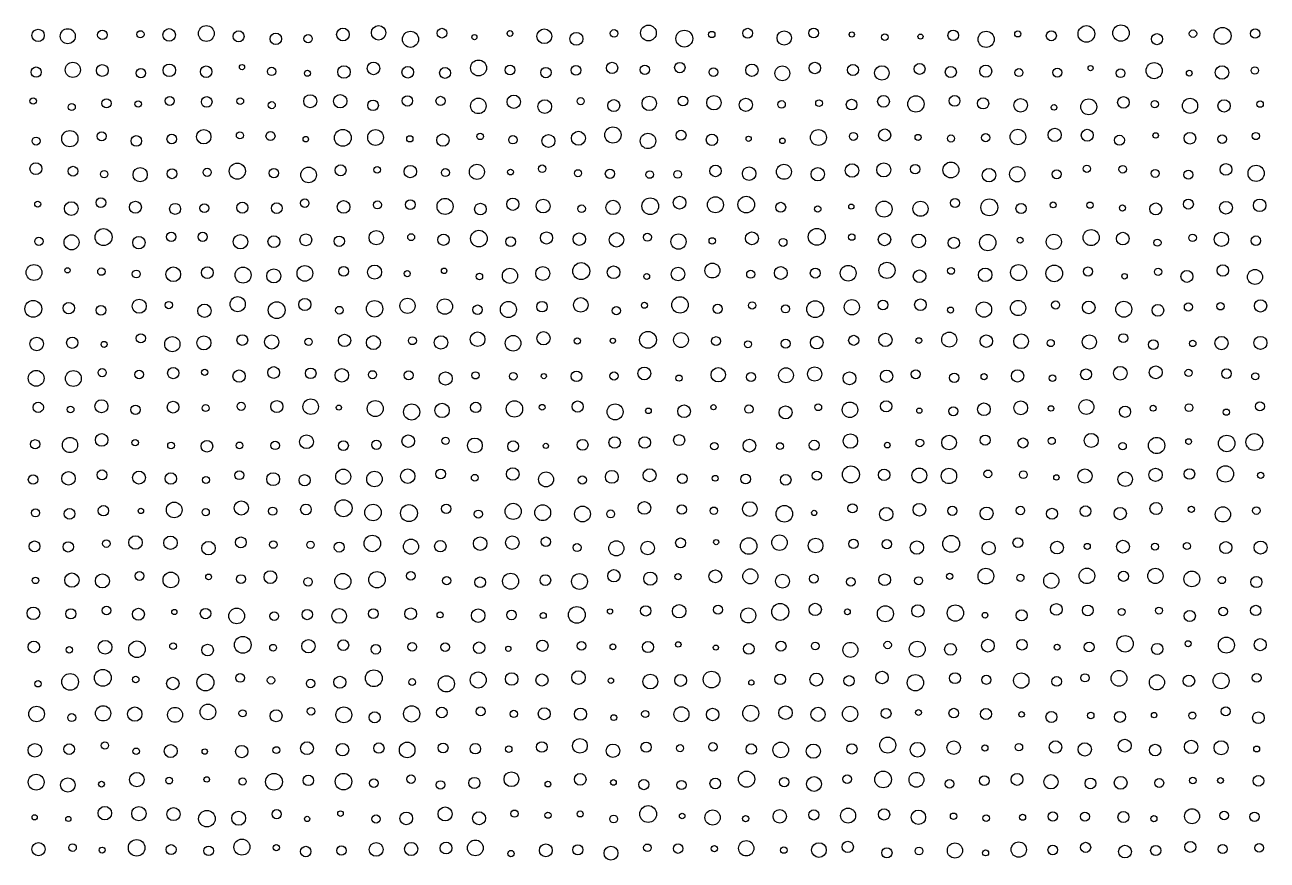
# Model space of a CAD drawing. Extents: x -295 to 305, y -195 to 205.
# Drawn here: x 231.3 to 304.6, y 105.4 to 154.7 of the extents above; entities that cross this region are included whole.
import ezdxf

# ---------------------------------------------------------------- set-up
doc = ezdxf.new("R2010")
doc.units = 0

msp = doc.modelspace()

# ---------------------------------------------------------------- linework, layer by layer
at = {"layer": 'VIA'}
for centre, radius in [((242.0191, 154.1574), 0.4677), ((252.1762, 154.1967), 0.4263), ((268.0815, 154.1891), 0.4651), ((293.9002, 154.1299), 0.4933), ((295.9398, 154.183), 0.4835), ((232.1033, 154.047), 0.3629), ((233.8524, 153.9976), 0.4413), ((235.8924, 154.0745), 0.281), ((238.1354, 154.1096), 0.2121), ((239.832, 154.0717), 0.3699), ((243.9221, 153.9863), 0.3235), ((246.1182, 153.8389), 0.3404), ((248.0182, 153.851), 0.2468), ((250.0731, 154.0978), 0.3741), ((254.0556, 153.8143), 0.4753), ((255.9122, 154.1763), 0.2871), ((257.8231, 153.9435), 0.1527), ((259.9203, 154.1567), 0.168), ((261.9432, 153.9944), 0.4355), ((263.8341, 153.8421), 0.3823), ((266.0542, 154.1625), 0.2232), ((270.1985, 153.8533), 0.4979), ((271.8186, 154.0971), 0.1859), ((273.9335, 154.1711), 0.2921), ((276.0864, 153.8939), 0.4218), ((277.8249, 154.1842), 0.2857), ((280.0688, 154.0981), 0.1547), ((282.0141, 153.9446), 0.1933), ((284.1206, 153.9716), 0.1508), ((286.0506, 154.0463), 0.3105), ((287.9905, 153.814), 0.4771), ((289.8587, 154.1328), 0.1809), ((291.8345, 154.025), 0.2971), ((298.0629, 153.824), 0.3266), ((300.186, 154.1454), 0.2204), ((301.9304, 154.0166), 0.4974), ((303.8499, 154.1509), 0.275), ((234.1515, 152.0113), 0.4461), ((239.8376, 151.9844), 0.3719), ((251.876, 152.0987), 0.3712), ((258.0687, 152.1254), 0.4677), ((265.9437, 152.129), 0.33), ((269.9332, 152.1486), 0.3069), ((274.1837, 151.9877), 0.3651), ((277.8929, 152.1229), 0.3375), ((280.1383, 152.0076), 0.3265), ((284.0699, 152.0653), 0.321), ((297.8957, 151.9662), 0.4756), ((231.9906, 151.8819), 0.3009), ((235.8868, 151.9738), 0.3484), ((238.1631, 151.8166), 0.2738), ((242.0089, 151.9055), 0.3412), ((244.1228, 152.1723), 0.1547), ((245.8708, 151.9216), 0.2494), ((247.9793, 151.8088), 0.1756), ((250.1311, 151.8895), 0.3686), ((253.8972, 151.8725), 0.3435), ((256.0951, 151.8313), 0.3224), ((259.9262, 152.0017), 0.2871), ((262.0408, 151.8501), 0.3059), ((263.8117, 151.9853), 0.2923), ((267.871, 152.0219), 0.276), ((271.9113, 151.8806), 0.2552), ((275.9755, 151.8069), 0.437), ((281.8454, 151.8286), 0.4262), ((285.9072, 151.8841), 0.3272), ((287.9697, 151.9363), 0.3542), ((289.9264, 151.8501), 0.2344), ((292.1844, 151.8528), 0.2672), ((294.1471, 152.1152), 0.1507), ((295.9178, 151.8097), 0.2577), ((299.965, 151.8149), 0.1694), ((301.8971, 151.8587), 0.3994), ((303.8338, 151.9755), 0.2155), ((231.8123, 150.1763), 0.1893), ((236.1344, 150.0352), 0.2694), ((237.9994, 149.9975), 0.1896), ((239.8625, 150.1809), 0.2612), ((242.0407, 150.1214), 0.3137), ((244.0174, 150.1682), 0.2003), ((245.8791, 149.9311), 0.2074), ((248.1473, 150.1645), 0.3842), ((249.9136, 150.1635), 0.396), ((251.8483, 149.9196), 0.3119), ((253.8763, 150.1814), 0.3066), ((255.8273, 150.182), 0.2694), ((258.0555, 149.887), 0.4563), ((260.1451, 150.1276), 0.3942), ((261.9691, 149.8472), 0.4051), ((264.0897, 150.1673), 0.2101), ((266.0376, 149.9034), 0.3554), ((268.1351, 150.0323), 0.426), ((270.1202, 150.1806), 0.2862), ((271.9438, 150.0768), 0.427), ((273.8286, 149.9521), 0.3874), ((275.9309, 149.9754), 0.221), ((278.139, 150.0501), 0.1974), ((280.0614, 149.9615), 0.3145), ((281.9424, 150.1557), 0.3474), ((283.8488, 150.0002), 0.4806), ((286.1314, 150.1824), 0.3171), ((287.8111, 150.0376), 0.3322), ((290.0227, 149.9226), 0.3993), ((294.0401, 149.8345), 0.4672), ((296.0873, 150.0941), 0.3428), ((297.9338, 149.9897), 0.2091), ((300.0106, 149.8909), 0.4476), ((302.017, 149.8866), 0.3658), ((304.1434, 149.9912), 0.1861), ((234.0852, 149.819), 0.2094), ((291.995, 149.8021), 0.1659), ((231.9837, 147.814), 0.2364), ((233.9733, 147.9546), 0.4802), ((235.8458, 148.0944), 0.2659), ((237.8914, 147.8209), 0.3119), ((239.9821, 147.9331), 0.2833), ((241.868, 148.069), 0.4236), ((243.9982, 148.1477), 0.2062), ((245.8031, 148.107), 0.2656), ((247.8836, 147.9255), 0.1623), ((250.0672, 148.0074), 0.4976), ((251.9957, 148.0249), 0.464), ((254.0166, 147.9464), 0.1854), ((255.9694, 147.8747), 0.3632), ((258.1673, 148.091), 0.1932), ((260.0914, 147.8881), 0.2443), ((262.1886, 147.8181), 0.3807), ((263.9534, 147.9791), 0.4108), ((265.9879, 148.1731), 0.4797), ((268.0569, 147.8228), 0.4548), ((270.0044, 148.1562), 0.2953), ((271.8232, 147.8848), 0.3326), ((273.9901, 147.9462), 0.1531), ((275.9813, 147.8285), 0.1614), ((278.1054, 148.0236), 0.4696), ((280.1681, 148.0909), 0.2357), ((282.0112, 148.1693), 0.3576), ((283.9803, 148.0303), 0.1801), ((285.9191, 147.9702), 0.2128), ((287.9637, 148.0125), 0.2425), ((289.8649, 148.0555), 0.4587), ((292.0332, 148.1767), 0.3898), ((293.9534, 148.155), 0.3562), ((295.8486, 147.861), 0.2947), ((297.985, 148.1435), 0.1592), ((300.0047, 147.9796), 0.3436), ((301.9056, 147.9303), 0.2562), ((303.8924, 148.1099), 0.2122), ((231.9693, 146.1862), 0.3522), ((243.8467, 146.0422), 0.4748), ((280.0843, 146.0795), 0.3979), ((281.9524, 146.1157), 0.4144), ((285.9144, 146.1103), 0.4673), ((302.128, 146.1399), 0.3454), ((234.1606, 146.0372), 0.2892), ((235.9947, 145.8625), 0.2164), ((238.1184, 145.832), 0.4209), ((239.997, 145.889), 0.293), ((242.0673, 145.9738), 0.241), ((246.003, 145.9248), 0.2707), ((248.0473, 145.8162), 0.4597), ((249.9332, 146.0899), 0.3235), ((252.0943, 146.1172), 0.1945), ((254.0447, 146.0132), 0.3652), ((256.1108, 145.9546), 0.2353), ((257.9702, 145.9997), 0.4438), ((259.9521, 145.9869), 0.1706), ((261.8176, 146.1855), 0.2216), ((263.929, 145.9157), 0.211), ((265.8124, 145.8856), 0.2714), ((268.1586, 145.8399), 0.2216), ((269.8035, 145.8511), 0.2266), ((272.04, 146.0541), 0.3397), ((274.0191, 145.8921), 0.4005), ((276.0699, 146.0007), 0.442), ((278.0643, 145.8604), 0.395), ((283.8075, 146.1558), 0.2818), ((288.1607, 145.804), 0.3959), ((289.8218, 145.8585), 0.4526), ((292.1493, 145.8574), 0.2628), ((293.9257, 146.1804), 0.2126), ((296.0423, 146.1492), 0.2242), ((297.9545, 145.9067), 0.2345), ((299.9175, 145.8297), 0.2634), ((303.9071, 145.9123), 0.4789), ((235.8037, 144.1876), 0.2867), ((247.8213, 144.153), 0.2499), ((250.1098, 143.9285), 0.3712), ((252.1081, 144.0497), 0.239), ((254.0421, 144.0685), 0.2851), ((256.0949, 143.9603), 0.4759), ((260.0904, 144.0876), 0.3601), ((261.8766, 143.978), 0.4047), ((265.9942, 143.8983), 0.4213), ((268.1936, 143.9721), 0.4913), ((269.918, 144.1846), 0.3766), ((272.0343, 144.0589), 0.4716), ((273.8499, 144.0684), 0.4903), ((281.9749, 143.8048), 0.4725), ((286.1556, 144.1623), 0.2643), ((288.1775, 143.9059), 0.4994), ((299.9142, 144.0964), 0.2925), ((304.1184, 144.0208), 0.3673), ((232.081, 144.0939), 0.1769), ((234.0613, 143.8331), 0.4054), ((237.84, 143.9142), 0.353), ((240.1815, 143.8154), 0.324), ((241.9032, 143.8534), 0.2578), ((244.1443, 143.8883), 0.3308), ((246.1708, 143.8559), 0.3166), ((258.1764, 143.804), 0.3439), ((264.1399, 143.823), 0.2246), ((275.8798, 143.9072), 0.2945), ((278.0652, 143.8032), 0.1859), ((280.043, 143.948), 0.1506), ((284.1212, 143.8232), 0.4433), ((290.0494, 143.8381), 0.2994), ((291.9413, 144.0485), 0.1734), ((294.1124, 144.0355), 0.1828), ((296.0281, 143.8686), 0.1792), ((297.9879, 143.8116), 0.3527), ((302.1287, 143.8819), 0.3782), ((232.1483, 141.9007), 0.2441), ((234.0767, 141.8435), 0.4435), ((235.9634, 142.1517), 0.4995), ((238.0441, 141.8237), 0.3658), ((239.9512, 142.1677), 0.2722), ((241.8045, 142.1657), 0.2711), ((244.0341, 141.878), 0.4281), ((246.0043, 141.8826), 0.3515), ((247.8856, 141.9898), 0.351), ((249.8581, 141.9064), 0.3048), ((252.0378, 142.1185), 0.4249), ((254.095, 142.1474), 0.2052), ((256.004, 141.9956), 0.3339), ((258.0888, 142.0635), 0.4901), ((259.9616, 141.8856), 0.2886), ((262.0783, 142.1021), 0.3585), ((264.0055, 142.0258), 0.3687), ((266.1986, 141.9897), 0.4247), ((268.0236, 142.1454), 0.2339), ((269.855, 141.8856), 0.4502), ((271.8459, 141.9272), 0.1904), ((274.1827, 142.0776), 0.3797), ((278.0075, 142.1652), 0.4986), ((280.0704, 142.1495), 0.1883), ((281.9997, 142.0121), 0.3709), ((284.0174, 141.9258), 0.4059), ((286.0847, 141.8088), 0.3327), ((288.0887, 141.8293), 0.4818), ((289.9932, 141.9669), 0.1725), ((291.9802, 141.8704), 0.449), ((294.1816, 142.1232), 0.4761), ((296.0468, 142.0615), 0.3713), ((300.1646, 142.1087), 0.2234), ((301.8635, 142.019), 0.4231), ((303.8946, 141.9402), 0.2793), ((276.0165, 141.8374), 0.2342), ((298.0921, 141.8213), 0.2084), ((264.1202, 140.1452), 0.4998), ((271.8545, 140.1792), 0.4388), ((282.1449, 140.1903), 0.4752), ((231.8604, 140.0605), 0.4673), ((233.836, 140.1928), 0.1536), ((235.8344, 140.1158), 0.2185), ((237.8868, 139.9764), 0.2319), ((240.0714, 139.9584), 0.4335), ((242.0793, 140.0569), 0.3441), ((244.185, 139.9145), 0.4712), ((245.9934, 139.8612), 0.4131), ((247.8281, 140.0127), 0.4625), ((250.1151, 140.1313), 0.281), ((251.939, 140.086), 0.4173), ((253.862, 139.9964), 0.1783), ((256.0356, 140.1617), 0.161), ((258.1168, 139.8323), 0.1934), ((259.9184, 139.8684), 0.4461), ((261.8526, 140.0066), 0.4122), ((266.0282, 140.0811), 0.3744), ((267.9807, 139.8309), 0.1719), ((269.8312, 139.9735), 0.3992), ((274.1114, 139.96), 0.2374), ((275.8851, 140.033), 0.3763), ((277.9181, 140.0272), 0.2932), ((279.8592, 140.0228), 0.4639), ((284.0637, 139.8472), 0.3735), ((285.9245, 140.1589), 0.2016), ((287.9367, 139.926), 0.3989), ((289.9037, 140.0621), 0.4727), ((292.008, 140.0126), 0.4909), ((294.0001, 140.1227), 0.2668), ((296.1507, 139.8437), 0.1628), ((298.1283, 140.1053), 0.2139), ((299.8263, 139.8312), 0.3493), ((301.9434, 140.183), 0.3381), ((303.8383, 139.8018), 0.444), ((231.8179, 137.9216), 0.4967), ((238.0656, 138.0735), 0.4118), ((243.8689, 138.1952), 0.448), ((247.8292, 138.1759), 0.3552), ((253.8792, 138.0982), 0.4451), ((256.0818, 138.054), 0.4522), ((264.0955, 138.1555), 0.4292), ((269.9457, 138.1528), 0.486), ((280.0741, 138.0169), 0.4484), ((281.9073, 138.1506), 0.2903), ((284.1184, 138.165), 0.343), ((289.8735, 137.9716), 0.4493), ((304.17, 138.0952), 0.3646), ((233.91, 137.965), 0.3353), ((235.8067, 137.8369), 0.2896), ((239.8122, 138.1463), 0.2147), ((241.911, 137.8098), 0.3943), ((246.1688, 137.8434), 0.4944), ((249.8643, 137.8427), 0.2261), ((251.9391, 137.9244), 0.4854), ((258.008, 137.8704), 0.2786), ((259.8277, 137.883), 0.4739), ((261.811, 138.0492), 0.3109), ((266.1885, 137.8134), 0.239), ((267.8464, 138.1321), 0.175), ((272.1624, 137.9228), 0.27), ((274.1986, 138.1211), 0.211), ((276.1631, 137.9197), 0.2375), ((277.9155, 137.9008), 0.4966), ((285.8923, 137.8478), 0.1779), ((287.8631, 137.8812), 0.4514), ((292.0862, 138.1482), 0.2375), ((294.0405, 138.0036), 0.371), ((296.1074, 137.8959), 0.4719), ((298.116, 137.834), 0.3438), ((299.9149, 138.0328), 0.2393), ((301.8044, 138.071), 0.2162), ((232.0207, 135.8534), 0.3987), ((234.1159, 135.9186), 0.3308), ((238.1616, 136.183), 0.2705), ((240.017, 135.8372), 0.4495), ((241.8779, 135.9112), 0.413), ((244.1423, 136.0825), 0.3146), ((245.8741, 135.9686), 0.4197), ((250.1703, 136.0605), 0.3645), ((251.8688, 135.9296), 0.4112), ((254.1692, 136.044), 0.2347), ((255.8535, 135.9405), 0.3978), ((258.0137, 136.1289), 0.432), ((260.1048, 135.8911), 0.4607), ((261.9007, 136.1877), 0.3897), ((268.0568, 136.0937), 0.4925), ((270.0044, 136.0808), 0.4388), ((272.0725, 136.0167), 0.2647), ((278.0071, 135.9318), 0.3738), ((280.183, 136.0643), 0.2981), ((282.0524, 136.089), 0.3897), ((284.0213, 136.0484), 0.1709), ((285.8137, 136.1059), 0.4431), ((288.0021, 136.0172), 0.3695), ((290.0542, 136.0118), 0.4353), ((294.0805, 135.9668), 0.4195), ((296.0769, 136.1954), 0.2618), ((301.8666, 135.9036), 0.3907), ((304.1613, 135.9158), 0.3844), ((235.9956, 135.8255), 0.1792), ((248.0511, 135.9727), 0.2148), ((263.8892, 136.0277), 0.1892), ((265.983, 136.0384), 0.1546), ((273.9509, 135.8313), 0.2028), ((276.1713, 135.8696), 0.269), ((291.802, 135.9003), 0.2059), ((297.8433, 135.8121), 0.2872), ((300.167, 135.8841), 0.1927), ((231.9867, 133.8269), 0.4676), ((234.1814, 133.8164), 0.4688), ((235.8778, 134.1599), 0.2391), ((238.0603, 134.0524), 0.2571), ((240.0726, 134.1363), 0.3345), ((241.9234, 134.1796), 0.1845), ((243.9505, 133.9552), 0.3626), ((245.9896, 134.1673), 0.348), ((248.174, 134.1213), 0.312), ((250.0103, 134.005), 0.3973), ((251.8153, 134.0379), 0.2379), ((253.9446, 134.0043), 0.2654), ((256.1262, 133.8146), 0.3881), ((257.8877, 133.9996), 0.2119), ((260.1158, 133.9444), 0.2248), ((261.918, 133.9539), 0.1505), ((263.8419, 133.9433), 0.3124), ((266.054, 133.9597), 0.2444), ((267.8418, 134.1116), 0.3761), ((272.1972, 134.0341), 0.421), ((274.132, 133.8967), 0.2685), ((276.1904, 134.005), 0.4379), ((277.8817, 134.0775), 0.4239), ((279.9376, 133.8278), 0.3796), ((282.1239, 133.9455), 0.3648), ((283.8421, 134.0646), 0.2639), ((286.1091, 133.8605), 0.277), ((287.8705, 133.9223), 0.1784), ((289.8413, 133.9653), 0.3638), ((291.9031, 133.8318), 0.1939), ((293.8826, 134.058), 0.3195), ((295.8985, 134.1244), 0.4006), ((297.9877, 134.1764), 0.3816), ((299.9252, 134.1444), 0.214), ((302.1593, 134.1008), 0.282), ((303.8567, 133.9427), 0.2111), ((269.8891, 133.8349), 0.182), ((235.8374, 132.1771), 0.3841), ((248.1732, 132.1511), 0.4583), ((293.9021, 132.1362), 0.4387), ((232.1126, 132.1143), 0.3048), ((234.0186, 131.9901), 0.1969), ((237.8453, 131.9699), 0.2727), ((240.0609, 132.1248), 0.3475), ((241.9782, 132.0738), 0.2), ((244.076, 132.1765), 0.2406), ((246.1754, 132.1593), 0.3558), ((249.8335, 132.0994), 0.1511), ((251.9784, 132.04), 0.4722), ((254.1229, 131.8404), 0.4739), ((255.917, 131.93), 0.424), ((257.9021, 132.1114), 0.3084), ((260.1856, 132.0214), 0.4822), ((261.8181, 132.1181), 0.1675), ((263.9102, 132.1575), 0.3304), ((266.1184, 131.8473), 0.4703), ((268.081, 131.9087), 0.1661), ((270.187, 131.8834), 0.3731), ((271.9157, 132.1222), 0.1512), ((274.0042, 132.0113), 0.2479), ((276.1675, 131.8173), 0.3821), ((278.0942, 132.117), 0.1984), ((279.9646, 131.9696), 0.4561), ((282.0965, 132.1739), 0.3327), ((284.0525, 131.9189), 0.1549), ((286.0562, 131.8824), 0.2603), ((287.8601, 132.0027), 0.3739), ((290.0281, 132.0869), 0.4061), ((291.8141, 132.0467), 0.1606), ((296.1798, 131.8553), 0.3312), ((297.8341, 132.0616), 0.1759), ((299.9489, 132.0969), 0.2307), ((302.1465, 131.8297), 0.1845), ((304.1283, 132.1727), 0.2659), ((235.8506, 130.191), 0.3725), ((247.9272, 130.0863), 0.4061), ((253.926, 130.1201), 0.3721), ((266.092, 130.0437), 0.3363), ((267.8646, 130.0413), 0.3414), ((269.894, 130.1808), 0.3259), ((279.9901, 130.1272), 0.4265), ((285.8037, 130.0383), 0.4316), ((287.9322, 130.1826), 0.2966), ((294.1842, 130.1632), 0.4174), ((302.1742, 129.9868), 0.4865), ((303.8025, 130.0677), 0.4963), ((231.9316, 129.9373), 0.2718), ((233.9839, 129.8923), 0.4506), ((237.8236, 130.0314), 0.1914), ((239.94, 129.8647), 0.199), ((242.0565, 129.8193), 0.3425), ((243.9748, 129.868), 0.2013), ((246.0806, 129.8701), 0.2501), ((250.1017, 129.8553), 0.2922), ((252.0456, 129.9087), 0.2731), ((256.1236, 130.1378), 0.212), ((257.8503, 129.8657), 0.4363), ((260.1058, 129.8196), 0.3201), ((262.0362, 129.8417), 0.1526), ((264.1986, 129.9037), 0.3233), ((271.9659, 129.8231), 0.2183), ((274.038, 129.8546), 0.3755), ((275.8369, 129.8299), 0.1993), ((277.8564, 129.8807), 0.2944), ((282.1647, 129.8857), 0.1686), ((284.0827, 130.0174), 0.2255), ((290.1635, 130.0126), 0.2962), ((291.8591, 130.1346), 0.2097), ((296.037, 129.8296), 0.2169), ((298.0429, 129.8639), 0.4813), ((299.9242, 130.0937), 0.1683), ((233.8945, 127.9238), 0.3992), ((235.8715, 128.133), 0.2914), ((238.0478, 127.9718), 0.3804), ((239.9306, 127.9134), 0.3377), ((243.9666, 128.1092), 0.2596), ((245.9587, 127.8793), 0.3812), ((250.091, 128.0255), 0.4433), ((251.9304, 127.887), 0.4549), ((253.8904, 128.0568), 0.426), ((255.8369, 128.1884), 0.2864), ((260.0854, 128.1816), 0.3696), ((262.0462, 127.8637), 0.4412), ((265.9269, 128.0153), 0.3809), ((268.1508, 128.1104), 0.3803), ((270.0858, 127.9093), 0.2833), ((273.8196, 127.8887), 0.2874), ((278.0099, 128.0875), 0.2689), ((280.0212, 128.1578), 0.4996), ((281.9759, 128.1351), 0.3353), ((284.0546, 128.096), 0.4374), ((285.8005, 128.068), 0.4526), ((288.0917, 128.191), 0.2278), ((290.1849, 128.1415), 0.2265), ((293.816, 128.062), 0.417), ((296.1931, 127.8769), 0.4291), ((297.9817, 128.1331), 0.3926), ((299.9751, 128.1841), 0.3133), ((302.0979, 128.1896), 0.4815), ((304.1816, 128.1016), 0.1839), ((231.8041, 127.8561), 0.2775), ((242.0002, 127.8301), 0.2067), ((247.8136, 127.8178), 0.3302), ((257.8465, 127.9596), 0.2026), ((264.1894, 127.8308), 0.2397), ((272.0195, 127.931), 0.1731), ((276.177, 127.8383), 0.3138), ((292.1343, 127.9789), 0.1584), ((231.9465, 125.8906), 0.2407), ((233.9587, 125.8378), 0.315), ((235.953, 126.0208), 0.3056), ((238.1626, 126.0071), 0.1585), ((240.125, 126.0648), 0.4618), ((241.9826, 125.9352), 0.2114), ((244.0826, 126.1806), 0.4156), ((245.9293, 125.9938), 0.2435), ((247.893, 126.0934), 0.3164), ((250.1113, 126.1637), 0.4999), ((251.847, 125.9136), 0.4863), ((253.9662, 125.879), 0.4988), ((256.1613, 126.1362), 0.275), ((258.0568, 125.8179), 0.2392), ((260.1086, 125.9796), 0.475), ((261.8496, 125.9017), 0.4687), ((264.1956, 125.8259), 0.4656), ((265.8547, 125.8307), 0.231), ((267.8478, 126.1821), 0.3736), ((270.0496, 126.0865), 0.2784), ((271.938, 126.0146), 0.2232), ((274.0588, 126.1178), 0.4341), ((276.095, 125.837), 0.4896), ((277.8557, 125.8871), 0.1546), ((280.1128, 126.1623), 0.2704), ((282.1047, 125.8204), 0.3923), ((284.0596, 126.0761), 0.3723), ((285.9992, 126.0115), 0.2696), ((288.0179, 125.8552), 0.3794), ((290.0092, 126.0308), 0.2468), ((291.8742, 125.8431), 0.3211), ((293.8505, 125.9882), 0.3154), ((295.8957, 125.8527), 0.3621), ((298.008, 126.1525), 0.3579), ((300.0893, 126.1025), 0.1791), ((301.9486, 125.8022), 0.4479), ((303.919, 126.0264), 0.2215), ((237.8443, 124.1436), 0.4003), ((239.9094, 124.1286), 0.3972), ((251.8046, 124.088), 0.488), ((260.059, 124.1336), 0.3966), ((275.8076, 124.1361), 0.456), ((285.9285, 124.0635), 0.4951), ((231.8919, 123.9134), 0.3199), ((233.8807, 123.8891), 0.3046), ((236.1237, 124.0796), 0.2201), ((242.1492, 123.8099), 0.3976), ((244.0551, 124.1524), 0.3208), ((245.9694, 124.0227), 0.2215), ((248.1655, 124.004), 0.2161), ((249.8551, 123.8767), 0.2962), ((254.0849, 123.9013), 0.4449), ((255.814, 123.9243), 0.3364), ((258.1643, 124.0794), 0.3977), ((262.0385, 124.1905), 0.2789), ((263.8742, 123.8482), 0.2339), ((266.1897, 123.8012), 0.4459), ((268.039, 123.8193), 0.4016), ((269.9777, 124.1221), 0.291), ((272.0757, 124.1686), 0.1528), ((273.9935, 123.9336), 0.4864), ((277.937, 123.966), 0.4339), ((280.1736, 124.0638), 0.2721), ((282.1353, 124.0451), 0.2731), ((283.9091, 123.8446), 0.3928), ((288.1429, 123.806), 0.3895), ((289.863, 124.134), 0.2893), ((292.1685, 123.8452), 0.3735), ((293.9532, 123.9173), 0.1759), ((296.0572, 123.9021), 0.3797), ((297.9451, 123.8999), 0.2083), ((299.8252, 123.9346), 0.207), ((302.1205, 123.8454), 0.3535), ((304.1726, 123.848), 0.3847), ((234.094, 121.927), 0.4212), ((238.0828, 122.1727), 0.2595), ((239.9291, 121.9354), 0.4613), ((245.8002, 122.1029), 0.376), ((250.0653, 121.8513), 0.4733), ((252.0813, 121.948), 0.4841), ((254.0759, 122.1801), 0.2603), ((259.9583, 121.8616), 0.4719), ((264.0222, 121.8424), 0.4676), ((266.0499, 122.186), 0.3615), ((268.1927, 122.016), 0.3885), ((269.8271, 122.1366), 0.1843), ((272.0298, 122.1538), 0.3789), ((274.09, 122.1498), 0.4436), ((285.8394, 122.154), 0.1868), ((287.9767, 122.1623), 0.4642), ((291.8317, 121.8891), 0.4477), ((293.9314, 122.1774), 0.4593), ((296.0929, 122.1508), 0.2986), ((297.9679, 122.1741), 0.4498), ((300.1161, 121.9969), 0.4653), ((231.9509, 121.9107), 0.1898), ((235.8907, 121.8777), 0.4133), ((242.1519, 122.1128), 0.1687), ((244.0617, 121.9875), 0.2601), ((248.0142, 121.8184), 0.2531), ((256.1864, 121.8916), 0.243), ((258.1642, 121.8001), 0.3137), ((262.0078, 121.9268), 0.3161), ((275.986, 121.8676), 0.411), ((277.8307, 122.011), 0.2573), ((280.0102, 121.827), 0.2507), ((282.008, 121.9465), 0.3434), ((284.009, 121.8914), 0.2357), ((290.0109, 122.0658), 0.2114), ((301.8913, 121.9322), 0.2128), ((303.9214, 121.8133), 0.331), ((231.8261, 119.9696), 0.3699), ((234.0362, 119.938), 0.2983), ((236.1302, 120.1342), 0.2539), ((238.0134, 119.9121), 0.3528), ((240.1365, 120.0444), 0.1526), ((241.9741, 119.9539), 0.3087), ((243.8103, 119.814), 0.464), ((247.9725, 119.8966), 0.3039), ((249.8495, 119.8129), 0.4329), ((251.8611, 119.9447), 0.2851), ((254.0684, 119.9434), 0.3444), ((258.0426, 119.8354), 0.3991), ((260.0099, 119.8746), 0.2835), ((263.861, 119.8782), 0.4927), ((265.8179, 120.0798), 0.1536), ((267.9206, 120.1133), 0.3063), ((269.8925, 120.0925), 0.3984), ((272.1849, 120.1845), 0.2718), ((273.9676, 119.841), 0.4422), ((275.8536, 120.0494), 0.4995), ((277.9161, 120.1999), 0.3619), ((279.8143, 120.0543), 0.1698), ((282.0509, 119.943), 0.4726), ((283.9678, 120.109), 0.3659), ((286.1755, 119.983), 0.4819), ((290.0803, 119.85), 0.3259), ((292.1314, 120.1978), 0.3439), ((293.9833, 120.1401), 0.3166), ((295.9846, 120.0512), 0.2061), ((298.1805, 120.1265), 0.2034), ((299.9957, 119.8136), 0.3284), ((301.965, 120.0727), 0.2523), ((303.8851, 120.1387), 0.3048), ((246.0254, 119.8009), 0.2574), ((255.8021, 119.8788), 0.1796), ((261.8854, 119.8374), 0.1773), ((287.9244, 119.8591), 0.1676), ((296.1828, 118.1721), 0.4841), ((231.8536, 117.9895), 0.3412), ((233.9428, 117.8172), 0.1886), ((236.0488, 117.9665), 0.4059), ((237.9318, 117.8484), 0.4899), ((240.0581, 118.0329), 0.1952), ((242.0962, 117.8039), 0.3422), ((244.1677, 118.1133), 0.4955), ((245.9522, 117.9436), 0.1969), ((248.0397, 118.0317), 0.3948), ((250.0975, 118.093), 0.3171), ((252.0111, 117.8498), 0.2831), ((254.1586, 117.9915), 0.2589), ((256.0975, 117.9772), 0.2585), ((258.0983, 117.9405), 0.3378), ((259.8234, 117.8758), 0.1527), ((261.8316, 118.0566), 0.3354), ((264.1376, 118.0506), 0.2485), ((265.9915, 117.9928), 0.1711), ((268.0538, 117.9776), 0.3265), ((269.8409, 118.1326), 0.1619), ((272.0592, 117.9479), 0.1529), ((274.0005, 117.872), 0.3158), ((275.8962, 118.0363), 0.2967), ((277.9146, 118.0447), 0.2267), ((279.9865, 117.8155), 0.442), ((282.1863, 118.1035), 0.2189), ((283.9292, 117.853), 0.4673), ((285.8909, 117.8447), 0.3494), ((288.0952, 118.0603), 0.3769), ((290.1073, 118.1134), 0.31), ((292.1742, 117.9718), 0.1721), ((294.0646, 117.9803), 0.2897), ((298.0766, 117.8719), 0.3276), ((299.8993, 118.1737), 0.179), ((302.1531, 118.0918), 0.4718), ((304.1497, 118.1206), 0.3552), ((235.9216, 116.1653), 0.4958), ((251.8929, 116.1399), 0.495), ((258.0495, 116.0377), 0.4724), ((260.0212, 116.0939), 0.3676), ((263.9595, 116.1811), 0.4), ((271.8071, 116.0619), 0.4939), ((277.9801, 116.0635), 0.3829), ((281.852, 116.1829), 0.3694), ((286.1557, 116.1461), 0.3215), ((290.0621, 116.0056), 0.4521), ((295.8246, 116.1393), 0.4653), ((301.8435, 115.9888), 0.4698), ((232.099, 115.8149), 0.1865), ((233.9914, 115.925), 0.4926), ((237.8555, 116.062), 0.1925), ((240.0479, 115.8325), 0.3665), ((241.9681, 115.8955), 0.4999), ((244.0172, 116.1583), 0.2546), ((245.8301, 116.0201), 0.219), ((248.1676, 115.8372), 0.2519), ((249.8902, 115.9024), 0.3541), ((254.1526, 115.917), 0.2), ((256.1704, 115.8102), 0.4787), ((261.8066, 116.036), 0.3562), ((265.8686, 115.9982), 0.1613), ((268.1934, 115.9456), 0.4361), ((269.9801, 116.0124), 0.3504), ((274.15, 115.8879), 0.1549), ((275.8483, 116.0772), 0.3141), ((279.9121, 115.9895), 0.3077), ((283.8216, 115.8788), 0.4804), ((288.0044, 116.0495), 0.2674), ((292.1462, 115.9525), 0.2871), ((293.8187, 116.1638), 0.2413), ((298.0598, 115.897), 0.4466), ((299.9465, 115.9844), 0.338), ((303.9416, 116.1659), 0.2602), ((232.0126, 114.0315), 0.459), ((235.936, 114.0716), 0.45), ((237.8035, 114.0277), 0.4241), ((240.1745, 113.9837), 0.4405), ((242.114, 114.1537), 0.4637), ((244.1544, 114.0731), 0.2098), ((246.1342, 113.9276), 0.3519), ((248.1945, 114.1919), 0.222), ((250.1273, 113.9829), 0.4658), ((254.1234, 114.0397), 0.4786), ((255.904, 114.1218), 0.3164), ((258.189, 114.1841), 0.2673), ((260.15, 114.0355), 0.2149), ((261.9373, 114.0468), 0.3505), ((264.0802, 114.024), 0.3597), ((270.027, 114.0161), 0.4438), ((271.8679, 114.0024), 0.3687), ((274.1155, 114.0739), 0.4734), ((276.1614, 114.1059), 0.3991), ((278.0792, 114.013), 0.4144), ((279.9692, 114.0393), 0.4491), ((282.0938, 114.0648), 0.2888), ((284.0022, 114.1184), 0.1714), ((286.0841, 114.0847), 0.2847), ((287.9787, 114.0292), 0.326), ((302.1164, 114.1892), 0.2621), ((234.087, 113.8207), 0.2352), ((251.9463, 113.8349), 0.3276), ((266.0405, 113.8172), 0.1709), ((267.8913, 114.0305), 0.2083), ((290.081, 114.0086), 0.1621), ((291.8423, 113.8603), 0.3254), ((294.1562, 113.9495), 0.1928), ((295.8818, 113.8645), 0.3244), ((297.8933, 113.968), 0.1591), ((300.1513, 113.9425), 0.2079), ((304.0414, 113.8119), 0.3416), ((231.9137, 111.8928), 0.4016), ((233.9334, 111.9606), 0.3135), ((236.0416, 112.1758), 0.212), ((239.9195, 111.8499), 0.3853), ((244.1037, 111.8174), 0.3623), ((246.1512, 111.9037), 0.2021), ((247.9586, 112.0153), 0.3783), ((250.05, 111.9289), 0.367), ((252.191, 112.0239), 0.3055), ((253.8589, 111.9113), 0.4608), ((255.9786, 112.0344), 0.2883), ((257.8774, 111.9857), 0.3111), ((259.847, 111.9617), 0.1907), ((261.8009, 112.0868), 0.3119), ((264.0422, 112.1556), 0.4347), ((265.9907, 111.8651), 0.3978), ((267.946, 112.0773), 0.3033), ((269.9476, 112.0175), 0.2088), ((271.8863, 112.1017), 0.2518), ((274.1444, 111.9658), 0.3054), ((275.883, 111.9148), 0.4601), ((277.8083, 111.8398), 0.4198), ((280.0793, 111.9728), 0.3012), ((282.1905, 112.198), 0.4688), ((283.9448, 111.9253), 0.4325), ((286.0773, 112.0491), 0.3995), ((287.9178, 112.0284), 0.178), ((289.9243, 112.0782), 0.2182), ((292.0787, 112.0824), 0.368), ((293.8026, 111.945), 0.3908), ((296.162, 112.1666), 0.3826), ((297.9582, 111.9072), 0.3383), ((300.0752, 112.0921), 0.3921), ((301.8443, 112.0459), 0.4141), ((303.94, 111.9708), 0.1738), ((237.8874, 111.8356), 0.1914), ((241.9254, 111.8186), 0.1586), ((237.9241, 110.1628), 0.4253), ((260.0069, 110.1882), 0.4367), ((273.8692, 110.1922), 0.4781), ((281.9173, 110.1738), 0.4898), ((283.8835, 110.1554), 0.4377), ((231.9879, 110.0161), 0.4678), ((233.8573, 109.8477), 0.4247), ((235.8387, 109.8962), 0.1692), ((239.8347, 110.1051), 0.1962), ((242.044, 110.1759), 0.1616), ((244.1604, 110.0546), 0.2125), ((246.0095, 110.0353), 0.4931), ((248.031, 110.1186), 0.3101), ((250.1074, 110.0457), 0.4886), ((251.8895, 109.9609), 0.2533), ((254.0862, 110.1905), 0.2503), ((255.8257, 109.8525), 0.2484), ((257.8248, 109.9697), 0.327), ((262.1573, 109.8974), 0.1671), ((264.0627, 110.1802), 0.3451), ((266.0214, 109.996), 0.1681), ((267.8148, 109.8698), 0.299), ((270.0318, 109.8509), 0.2671), ((272.0232, 109.9368), 0.3143), ((276.0908, 110.0184), 0.2751), ((277.8442, 109.9053), 0.435), ((279.8035, 110.1864), 0.2512), ((285.8287, 109.9133), 0.2485), ((287.8804, 110.1003), 0.2842), ((289.8115, 110.1756), 0.3507), ((291.8089, 110.0362), 0.4199), ((294.141, 109.9395), 0.3193), ((295.9225, 109.9751), 0.3744), ((298.1968, 109.9666), 0.2603), ((300.1777, 110.1084), 0.1939), ((301.8085, 110.1109), 0.1722), ((304.0442, 110.0922), 0.319), ((236.0388, 108.1861), 0.3992), ((238.0454, 108.1573), 0.4238), ((240.0841, 108.1281), 0.3843), ((246.1624, 108.126), 0.2707), ((256.094, 108.1384), 0.4131), ((268.0661, 108.1344), 0.4956), ((275.8224, 107.9985), 0.3955), ((279.8525, 108.0422), 0.4431), ((281.9782, 108.1098), 0.3303), ((300.1288, 108.0057), 0.4415), ((231.898, 107.9425), 0.155), ((233.8866, 107.8454), 0.1527), ((242.0544, 107.8595), 0.4868), ((243.926, 107.8864), 0.4118), ((247.9608, 107.8464), 0.1555), ((249.9292, 108.161), 0.164), ((252.0242, 107.8417), 0.2433), ((253.8054, 107.8773), 0.375), ((258.0971, 107.8821), 0.3838), ((260.1847, 108.1583), 0.2119), ((262.1605, 108.0664), 0.1816), ((264.0586, 108.1393), 0.1779), ((266.0328, 107.8404), 0.2286), ((270.0719, 108.0203), 0.163), ((271.8645, 107.9276), 0.4474), ((273.8099, 107.8631), 0.1856), ((277.8353, 108.0808), 0.3006), ((284, 107.944), 0.4256), ((286.0733, 108.005), 0.1901), ((287.9964, 107.8888), 0.1963), ((290.1398, 107.9469), 0.1799), ((291.9202, 107.9905), 0.2696), ((293.8121, 107.9816), 0.2641), ((296.0864, 107.9596), 0.3265), ((297.8791, 107.8662), 0.1824), ((302.0281, 108.0458), 0.2517), ((303.8115, 107.9745), 0.2732), ((232.128, 106.0642), 0.3891), ((234.133, 106.1529), 0.2214), ((237.9129, 106.142), 0.4903), ((239.9425, 106.0374), 0.2947), ((242.1593, 105.9653), 0.2833), ((244.1165, 106.1853), 0.4712), ((246.1467, 106.1498), 0.1888), ((247.8788, 105.9251), 0.3086), ((249.9847, 105.9811), 0.2781), ((252.0345, 106.0497), 0.4081), ((254.0958, 106.0755), 0.388), ((256.1534, 106.1276), 0.3463), ((257.8757, 106.1361), 0.4652), ((262.0335, 105.9937), 0.3814), ((263.9223, 106.0236), 0.2956), ((265.8743, 105.8249), 0.4096), ((268.0207, 106.1446), 0.2221), ((269.8354, 106.0949), 0.2776), ((271.974, 106.091), 0.1849), ((273.8506, 106.1137), 0.451), ((276.0625, 106.0102), 0.1921), ((278.1363, 106.0099), 0.4319), ((279.8341, 106.1971), 0.3303), ((286.1514, 105.9813), 0.4467), ((289.9122, 106.0368), 0.4508), ((291.9152, 106.0152), 0.2797), ((293.8578, 106.1698), 0.2981), ((296.1759, 105.9217), 0.3749), ((297.9877, 105.9832), 0.2989), ((300.0278, 106.1958), 0.3247), ((301.9312, 106.0696), 0.2685), ((304.083, 106.1445), 0.2538), ((235.8775, 106.0072), 0.1778), ((259.9791, 105.8034), 0.1865), ((282.1412, 105.849), 0.3006), ((284.0356, 105.9552), 0.2282), ((287.9604, 105.8441), 0.1766)]:
    msp.add_circle(centre, radius, dxfattribs=at)

doc.saveas('drawing.dxf')
